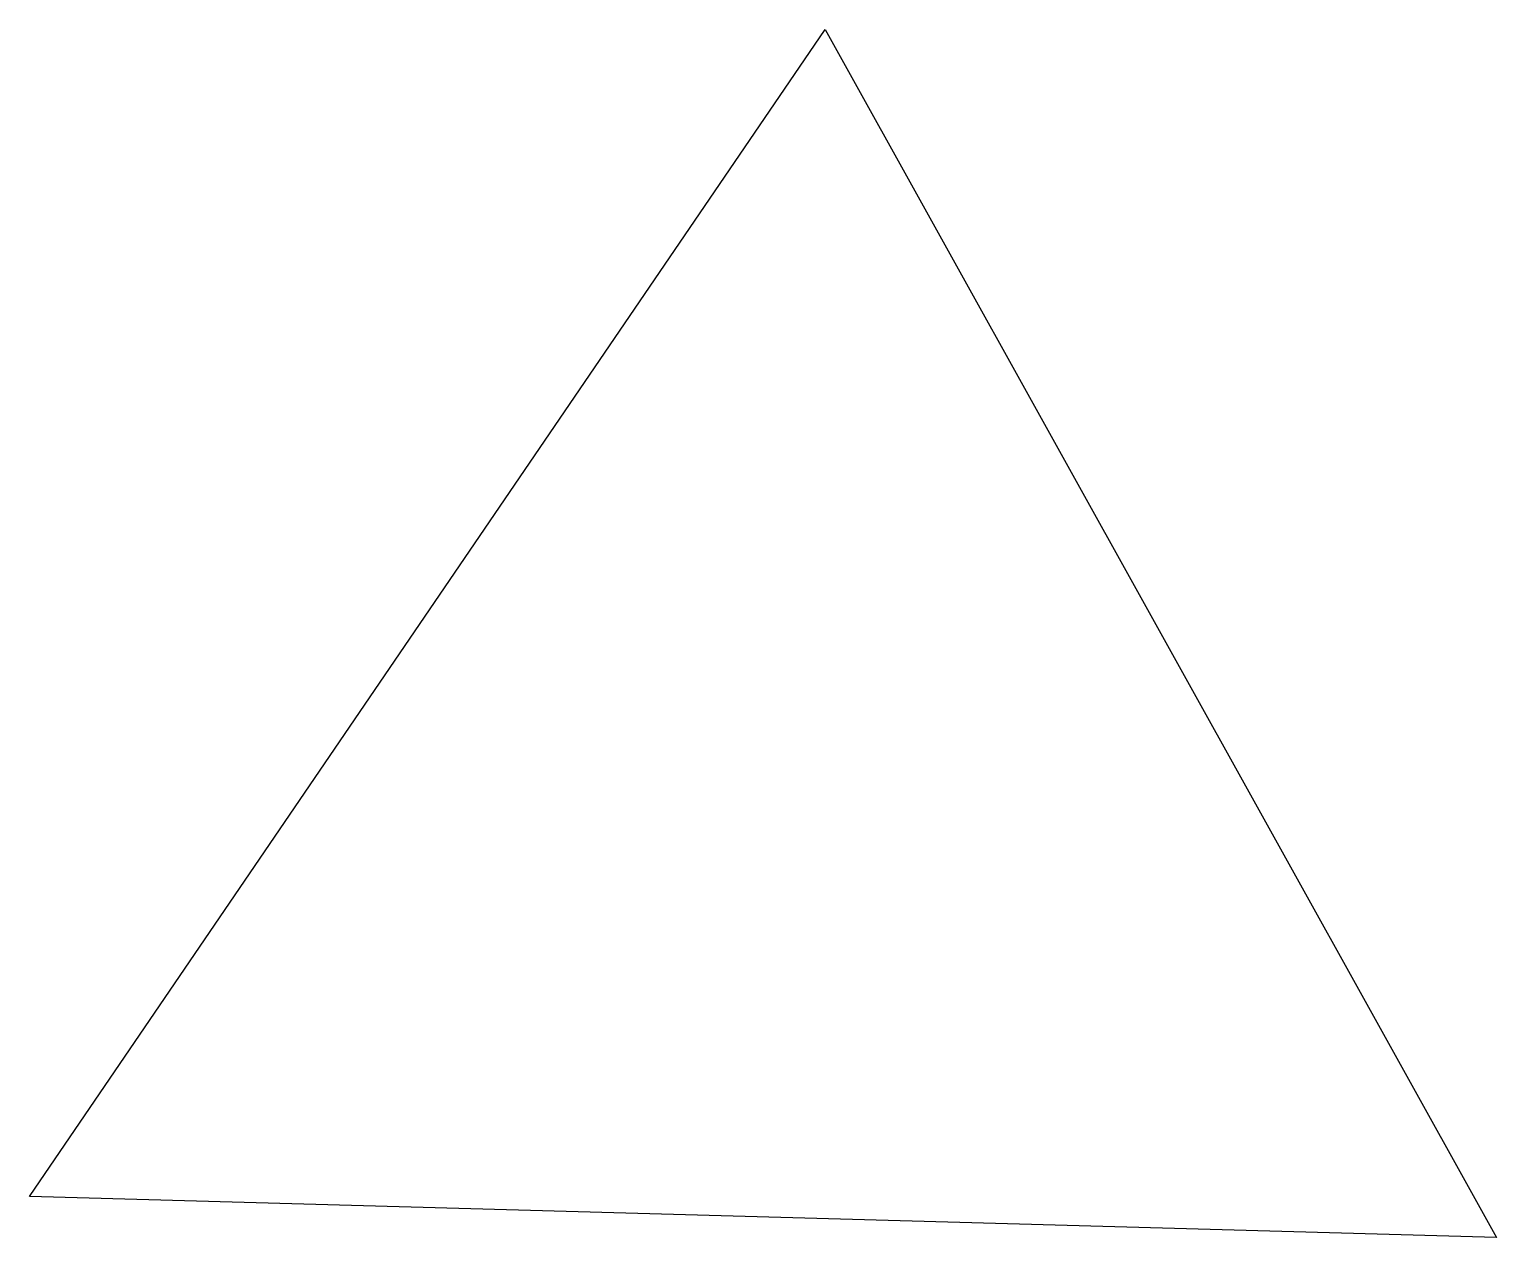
# Model space of a CAD drawing. Header units: millimetres. Extents: x -69600 to -56863, y -48169 to -37683.
import ezdxf

# ---------------------------------------------------------------- set-up
doc = ezdxf.new("R2010")
doc.units = ezdxf.units.MM

msp = doc.modelspace()

# ---------------------------------------------------------------- linework, layer by layer
for p, q in [((-69600, -47811), (-62693, -37683)), ((-62693, -37683), (-56863, -48169)), ((-56863, -48169), (-69600, -47811))]:
    msp.add_line(p, q)

doc.saveas('drawing.dxf')
